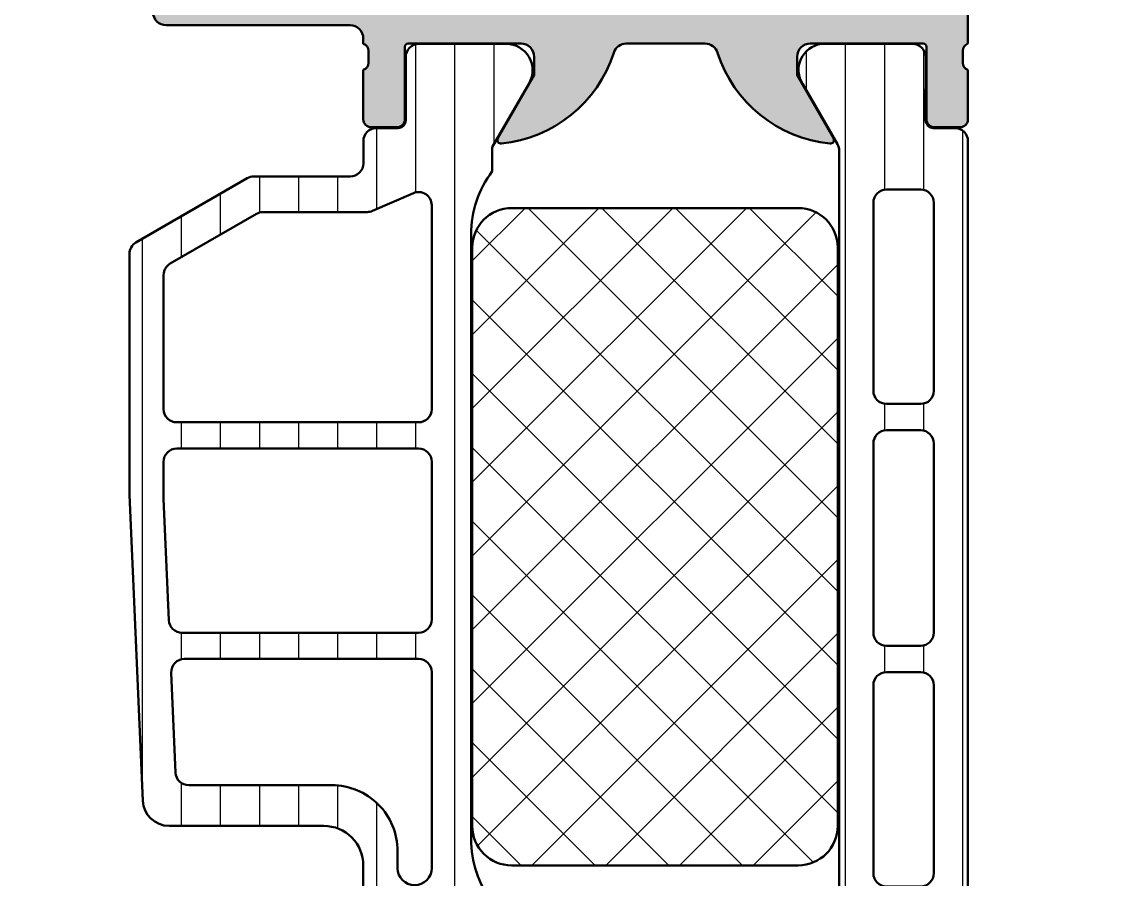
# Model space of a CAD drawing. Extents: x -15 to 48, y 0 to 85.
# Drawn here: x -15 to 26, y 20.72 to 53.34 of the extents above; entities that cross this region are included whole.
import ezdxf

# ---------------------------------------------------------------- set-up
doc = ezdxf.new("R2010")
doc.units = 0
for name, color, linetype, lineweight in [('0S-Alu contour', 7, 'Continuous', 50), ('0S-Alu hatch', 252, 'Continuous', 25), ('0S-Plastic contour', 254, 'Continuous', 50), ('0S-Plastic hatch', 253, 'Continuous', 25), ('0S-PT contour', 91, 'Continuous', 50), ('0S-PT hatch', 103, 'Continuous', 25)]:
    doc.layers.add(name, color=color, linetype=linetype, lineweight=lineweight)
pattern_1 = [(90, (0, 0), (-1.4859, 0), [])]

# ---------------------------------------------------------------- blocks, each defined once
blk = doc.blocks.new('374900__6B249448_A256_4F6C_8E8B_6BD44693D9E1_')
at = {"layer": '0S-PT hatch'}
h = blk.add_hatch(dxfattribs=at)
h.set_pattern_fill('ANSI37', color=256, scale=0.625, angle=90, style=0)
h.set_pattern_definition([(135, (0, 0), (-1.403165018917055, -1.403165018917055), []), (225, (0, 0), (1.403165018917055, -1.403165018917055), [])])
edge = h.paths.add_edge_path()
edge.add_ellipse((14.54427072384692, 44.75000665683121), major_axis=(-1.500004943887955, 0), ratio=1, start_angle=180.0001888423018, end_angle=269.9998111583244, ccw=False)
edge.add_line((16.04427566772673, 44.75001160072741), (16.04427566772673, 22.75001160071103))
edge.add_ellipse((14.54427388723623, 22.75001338120153), major_axis=(-1.500001780491556, 0), ratio=1, start_angle=90.00006800964672, end_angle=179.9999319815088, ccw=False)
edge.add_line((14.54427566772673, 21.25001160071104), (3.644243242799973, 21.25001160071104))
edge.add_ellipse((3.644243760198809, 22.75001211810938), major_axis=(-1.50000051739843, 0), ratio=1, start_angle=-1.976628891497967e-05, end_angle=89.99998023682713, ccw=False)
edge.add_line((2.144243242800468, 22.75001263558979), (2.144243242800463, 44.75001160071103))
edge.add_ellipse((3.644246923387756, 44.75000792012374), major_axis=(-1.500003680591808, 0), ratio=1, start_angle=270.00014058775247, end_angle=359.99985940963523, ccw=False)
edge.add_line((3.644243242799973, 46.25001160071103), (14.54427566772673, 46.25001160071103))
at = {"layer": '0S-PT contour', "color": 7}
for points in [[(3.644243242799973, 46.25001160071103), (14.54427566772673, 46.25001160071103)], [(2.144243242800468, 22.75001263558979), (2.144243242800463, 44.75001160071103)], [(16.04427566772673, 44.75001160072741), (16.04427566772673, 22.75001160071103)], [(14.54427566772673, 21.25001160071104), (3.644243242799973, 21.25001160071104)]]:
    blk.add_lwpolyline(points, dxfattribs=at)
at = {"layer": '0S-PT contour', "color": 7, "extrusion": (0, 0, -1)}
for centre, radius, start, end in [((-3.644246923387756, 44.75000792012374), 1.500003680591808, 0.0001405903647796, 89.99985941224755), ((-14.54427072384692, 44.75000665683121), 1.500004943887955, 90.00018884167561, 179.9998111576982), ((-3.644243760198809, 22.75001211810938), 1.50000051739843, 270.0000197631729, 1.97662889618e-05), ((-14.54427388723623, 22.75001338120153), 1.500001780491556, 180.0000680184912, 269.9999319903533)]:
    blk.add_arc(centre, radius, start, end, dxfattribs=at)
blk = doc.blocks.new('244381__7B6B26BC_BFB9_4F23_840B_4B19E5A4386F___46E7874B_9D1A_4E1A_9B31_DC83ACA8F3F4_')
at = {"layer": '0S-Plastic hatch'}
h = blk.add_hatch(dxfattribs=at)
h.set_pattern_fill('ANSI31', color=256, scale=0.4680000000000001, angle=45, style=0)
h.set_pattern_definition(pattern_1)
edge = h.paths.add_edge_path()
edge.add_line((21, 48.79000300000003), (21, 18.70752870143619))
edge.add_ellipse((20.5000026789092, 18.70752602252699), major_axis=(-0.4999973210979719, 0), ratio=1, start_angle=89.99969301797302, end_angle=180.000306982385, ccw=False)
edge.add_line((20.5, 18.20752870143619), (19.68966866666667, 18.20752870143619))
edge.add_arc((19.68966866666667, 17.90752870143619), 0.3000000000000043, 90, 180)
edge.add_line((19.38966866666666, 17.90752870143619), (19.39000061706369, 15.50753031849988))
edge.add_ellipse((18.89000463962508, 15.50752767887479), major_axis=(-0.4999959774455726, 0), ratio=1, start_angle=89.99969751881372, end_angle=180.0003024817733, ccw=False)
edge.add_line((18.890002, 15.00753170143619), (15.41346050190053, 15.0075317014362))
edge.add_ellipse((15.55577115089187, 15.99734977615904), major_axis=(-0.9999960709244653, 0), ratio=1, start_angle=-32.727016099840114, end_angle=81.8183919481009, ccw=False)
edge.add_line((14.71451850190053, 16.53798470143618), (16.03298821638713, 18.82164154818644))
edge.add_arc((15.59997549965673, 19.07164152248601), 0.5000000000000319, 330.0000034006555, 360.0000599103377)
edge.add_line((16.09997549965649, 19.07164204530234), (16.09997549965649, 48.42589070171888))
edge.add_arc((15.59997549965675, 48.4258901789502), 0.5000000000000085, 5.98981694121e-05, 29.99999659934507)
edge.add_line((16.03298821638713, 48.67589015324977), (14.71451850190053, 50.95954700000003))
edge.add_ellipse((15.55577115089186, 51.50018192527718), major_axis=(-0.9999960709244679, 0), ratio=1, start_angle=-81.81839194810078, end_angle=32.72701609984108, ccw=False)
edge.add_line((15.41346050190052, 52.49000000000002), (18.890002, 52.49000000000003))
edge.add_ellipse((18.89000463962507, 51.99000402256142), major_axis=(-0.4999959774455833, 0), ratio=1, start_angle=179.9996975182268, end_angle=270.0003024811858, ccw=False)
edge.add_line((19.39000061706369, 51.99000138293122), (19.38966866666666, 49.59000300000003))
edge.add_arc((19.68966866666666, 49.59000300000003), 0.3000000000000014, 180, 270)
edge.add_line((19.68966866666666, 49.29000300000002), (20.5, 49.29000300000002))
edge.add_ellipse((20.5000026789092, 48.79000567890923), major_axis=(-0.499997321097979, 0), ratio=1, start_angle=179.9996930176151, end_angle=270.0003069820262, ccw=False)
edge = h.paths.add_edge_path()
edge.add_arc((17.90002982652115, 46.44912893736438), 0.5000435613285616, 90.00499110831119, 179.9950088916195)
edge.add_line((17.39998626708985, 46.44917249679628), (17.39998626708984, 39.29914665222171))
edge.add_arc((17.90002982652115, 39.29919021165301), 0.5000435613285635, 180.0049911083805, 269.9950088916888)
edge.add_line((17.89998626708984, 38.79914665222171), (19.19999504089355, 38.79914665222171))
edge.add_arc((19.19995148146225, 39.29919021165301), 0.5000435613285635, 270.0049911083112, 359.9950088916195)
edge.add_line((19.69999504089355, 39.2991466522211), (19.69999504089355, 46.44917249679568))
edge.add_arc((19.19995148146225, 46.44912893736438), 0.5000435613285628, 0.0049911083804904, 89.99500889168881)
edge.add_line((19.19999504089355, 46.94917249679568), (17.89998626708984, 46.94917249679568))
edge = h.paths.add_edge_path()
edge.add_line((17.39998626708984, 37.29914665222171), (17.39998626708984, 30.09917297363284))
edge.add_arc((17.89993549315565, 30.09912219969865), 0.4999492286440643, 179.9941811448113, 270.0058188551492)
edge.add_line((17.89998626708984, 29.59917297363284), (19.19999504089355, 29.59917297363284))
edge.add_arc((19.20004581482774, 30.09912219969866), 0.4999492286440736, 269.9941811448516, 360.0058188552513)
edge.add_line((19.69999504089356, 30.09917297363319), (19.69999504089355, 37.29914665222171))
edge.add_arc((19.20004581482774, 37.2991974261559), 0.4999492286440654, 359.9941811448113, 450.0058188551488)
edge.add_line((19.19999504089355, 37.79914665222171), (17.89998626708984, 37.79914665222171))
edge.add_arc((17.89993549315565, 37.2991974261559), 0.4999492286440648, 89.99418114485078, 180.0058188551886)
edge = h.paths.add_edge_path()
edge.add_line((17.39998626708984, 28.09917297363284), (17.4000015258789, 20.94914855957034))
edge.add_arc((17.90004508531021, 20.94919211900164), 0.5000435613285635, 180.0049911083805, 269.9950088916888)
edge.add_line((17.9000015258789, 20.44914855957033), (19.20001029968261, 20.44914855957033))
edge.add_arc((19.19998271614516, 20.94916088370977), 0.5000123249002697, 270.0031607626499, 359.9985877925767)
edge.add_line((19.69999504089355, 20.94914855957136), (19.69999504089355, 28.09917297363284))
edge.add_arc((19.19995148146225, 28.09912941420153), 0.5000435613285641, 0.0049911083804904, 89.99500889168881)
edge.add_line((19.19999504089355, 28.59917297363283), (17.89998626708984, 28.59917297363283))
edge.add_arc((17.90002982652114, 28.09912941420154), 0.5000435613285599, 90.00499110831078, 179.9950088916195)
at = {"layer": '0S-Alu contour', "color": 7}
for points in [[(19.19999504089355, 46.94917249679568), (17.89998626708984, 46.94917249679568)], [(17.39998626708985, 46.44917249679628), (17.39998626708984, 39.29914665222171)], [(19.69999504089355, 39.2991466522211), (19.69999504089355, 46.44917249679568)], [(17.89998626708984, 38.79914665222171), (19.19999504089355, 38.79914665222171)], [(19.19999504089355, 37.79914665222171), (17.89998626708984, 37.79914665222171)], [(17.39998626708984, 37.29914665222171), (17.39998626708984, 30.09917297363284)], [(19.69999504089356, 30.09917297363319), (19.69999504089355, 37.29914665222171)], [(17.89998626708984, 29.59917297363284), (19.19999504089355, 29.59917297363284)], [(19.19999504089355, 28.59917297363283), (17.89998626708984, 28.59917297363283)], [(17.39998626708984, 28.09917297363284), (17.4000015258789, 20.94914855957034)], [(19.69999504089355, 20.94914855957136), (19.69999504089355, 28.09917297363284)], [(17.9000015258789, 20.44914855957033), (19.20001029968261, 20.44914855957033)]]:
    blk.add_lwpolyline(points, dxfattribs=at)
for centre, radius, start, end in [((17.90002982652115, 46.44912893736438), 0.5000435613285616, 90.00499110831119, 179.9950088916195), ((19.19995148146225, 46.44912893736438), 0.5000435613285628, 0.0049911083804904, 89.99500889168881), ((17.90002982652115, 39.29919021165301), 0.5000435613285635, 180.0049911083805, 269.9950088916888), ((19.19995148146225, 39.29919021165301), 0.5000435613285635, 270.0049911083112, 359.9950088916195), ((17.89993549315565, 37.2991974261559), 0.4999492286440648, 89.99418114485078, 180.0058188551886), ((19.20004581482774, 37.2991974261559), 0.4999492286440654, 359.9941811448113, 90.0058188551488), ((17.89993549315565, 30.09912219969865), 0.4999492286440643, 179.9941811448113, 270.0058188551492), ((19.20004581482774, 30.09912219969866), 0.4999492286440736, 269.9941811448516, 0.0058188552513184), ((17.90002982652114, 28.09912941420154), 0.5000435613285599, 90.00499110831078, 179.9950088916195), ((19.19995148146225, 28.09912941420153), 0.5000435613285641, 0.0049911083804904, 89.99500889168881), ((17.90004508531021, 20.94919211900164), 0.5000435613285635, 180.0049911083805, 269.9950088916888), ((19.19998271614516, 20.94916088370977), 0.5000123249002697, 270.0031607626499, 359.9985877925767)]:
    blk.add_arc(centre, radius, start, end, dxfattribs=at)
at = {"layer": '0S-Plastic contour', "color": 7}
for points in [[(15.41346050190052, 52.49000000000002), (18.890002, 52.49000000000003)], [(19.39000061706369, 51.99000138293122), (19.38966866666666, 49.59000300000003)], [(16.03298821638713, 48.67589015324977), (14.71451850190053, 50.95954700000003)], [(19.68966866666666, 49.29000300000002), (20.5, 49.29000300000002)], [(16.09997549965649, 19.07164204530234), (16.09997549965649, 48.42589070171888)], [(21, 48.79000300000003), (21, 18.70752870143619)], [(14.71451850190053, 16.53798470143618), (16.03298821638713, 18.82164154818644)], [(20.5, 18.20752870143619), (19.68966866666667, 18.20752870143619)], [(19.38966866666666, 17.90752870143619), (19.39000061706369, 15.50753031849988)], [(18.890002, 15.00753170143619), (15.41346050190053, 15.0075317014362)]]:
    blk.add_lwpolyline(points, dxfattribs=at)
at = {"layer": '0S-Plastic contour', "color": 7, "extrusion": (0, 0, -1)}
for centre, radius, start, end in [((-15.55577115089186, 51.50018192527718), 0.9999960709244679, 327.272983900159, 81.81839194810085), ((-18.89000463962507, 51.99000402256142), 0.4999959774455833, 89.99969751881414, 180.0003024817733), ((-20.5000026789092, 48.79000567890923), 0.499997321097979, 89.99969301797381, 180.0003069823849), ((-20.5000026789092, 18.70752602252699), 0.4999973210979719, 179.999693017615, 270.000306982027), ((-15.55577115089187, 15.99734977615904), 0.9999960709244653, 278.1816080518991, 32.72701609984011), ((-18.89000463962508, 15.50752767887479), 0.4999959774455726, 179.9996975182267, 270.0003024811863)]:
    blk.add_arc(centre, radius, start, end, dxfattribs=at)
at = {"layer": '0S-Plastic contour', "color": 7}
for centre, radius, start, end in [((19.68966866666666, 49.59000300000003), 0.3000000000000014, 180, 270), ((15.59997549965675, 48.4258901789502), 0.5000000000000085, 5.98981694121e-05, 29.99999659934507), ((15.59997549965673, 19.07164152248601), 0.5000000000000319, 330.0000034006555, 5.99103376539e-05), ((19.68966866666667, 17.90752870143619), 0.3000000000000043, 90, 180)]:
    blk.add_arc(centre, radius, start, end, dxfattribs=at)
blk = doc.blocks.new('244381__ED2F94D1_39F5_4B92_9C8B_B03B4E3F4831___7D7D68F4_5878_469E_8B40_FDEA2C08D564_')
at = {"layer": '0S-Plastic hatch'}
h = blk.add_hatch(dxfattribs=at)
h.set_pattern_fill('ANSI31', color=256, scale=0.4680000000000001, angle=45, style=0)
h.set_pattern_definition(pattern_1)
edge = h.paths.add_edge_path()
edge.add_line((-10.89758200035435, 44.50316090240487), (-10.89758200035435, 35.3627818574877))
edge.add_arc((-10.3975820003602, 35.3627818574877), 0.4999999999941452, 180, 182.4989441425423)
edge.add_line((-10.89710651297362, 35.34098136913375), (-10.38942638191638, 23.70827544473198))
edge.add_arc((-9.390377356677888, 23.75187642144039), 0.9999999999999598, 182.4989441425417, 269.9999982466169)
edge.add_line((-9.390377387280196, 22.75187642144043), (-3.499840546476605, 22.75187624117596))
edge.add_ellipse((-3.49984059238018, 21.25187624117596), major_axis=(-1.500000000000003, 0), ratio=1, start_angle=179.9951434523418, end_angle=269.99999824661256, ccw=False)
edge.add_line((-1.999840597768722, 21.25174909705574), (-2.000056037515534, 18.71006949459774))
edge.add_arc((-1.500056039311715, 18.71002711322405), 0.4999999999999992, 179.9951434523416, 269.9999999999984)
edge.add_line((-1.500056039311729, 18.21002711322405), (-0.6871870310542079, 18.21002711322404))
edge.add_ellipse((-0.6871870310542298, 17.91002711322407), major_axis=(-0.2999999999999652, 0), ratio=1, start_angle=179.9920752627074, end_angle=269.9999999999958, ccw=False)
edge.add_line((-0.3871870339238282, 17.90998561939677), (-0.3875189688251908, 15.51009926960267))
edge.add_arc((0.11248102639221, 15.51003011322402), 0.500000000000007, 179.9920752627072, 269.9999999999992)
edge.add_line((0.1124810263922028, 15.01003011322401), (3.439519778134666, 15.01003011322404))
edge.add_arc((3.439519778134652, 16.01003011322405), 1.000000000000011, 270.0000000000008, 389.9999965993452)
edge.add_line((4.305545211595411, 16.51003006182318), (2.902417999645649, 18.94031801551978))
edge.add_line((2.902417999645649, 18.94031801551978), (2.902417999645649, 19.85187924730819))
edge.add_ellipse((6.102438637220951, 22.2518517302947), major_axis=(-4.000000000000031, 0), ratio=1, start_angle=0, end_angle=36.86940495720182, ccw=False)
edge.add_line((2.102438637220919, 22.25185173029469), (2.10243863722092, 45.24817147112737))
edge.add_ellipse((6.102438637220923, 45.24817147112736), major_axis=(-4.000000000000002, 0), ratio=1, start_angle=323.13059504279795, end_angle=360, ccw=False)
edge.add_line((2.902417999645657, 47.64814395411386), (2.902417999645649, 48.55974221092827))
edge.add_line((2.902417999645649, 48.55974221092827), (4.305545211595429, 50.99003016462487))
edge.add_arc((3.43951977813468, 51.49003011322401), 1.00000000000001, 330.0000034006542, 449.9999999999996)
edge.add_line((3.439519778134688, 52.49003011322402), (0.1124810263921461, 52.49003011322403))
edge.add_arc((0.1124810263921674, 51.99003011322403), 0.5, 90.00000000000244, 180.0079247372927)
edge.add_line((-0.3875189688252278, 51.9899609568452), (-0.3871870339238654, 49.59007460705116))
edge.add_ellipse((-0.687187031054255, 49.59003311322398), major_axis=(-0.2999999999999523, 0), ratio=1, start_angle=89.9999999999967, end_angle=180.0079247372928, ccw=False)
edge.add_line((-0.6871870310542719, 49.29003311322403), (-1.497749199025413, 49.29003311322403))
edge.add_arc((-1.497749199025413, 48.79003311322403), 0.5, 90, 180.0085823333159)
edge.add_line((-1.997749193416154, 48.78995821823737), (-1.997623108839896, 47.94821579699346))
edge.add_ellipse((-2.497623103230629, 47.94814090200678), major_axis=(-0.4999999999999928, 0), ratio=1, start_angle=89.9999999999983, end_angle=180.0085823333159, ccw=False)
edge.add_line((-2.497623103230644, 47.44814090200679), (-6.16310321290755, 47.44814090200685))
edge.add_arc((-6.163103212907564, 46.94814090200686), 0.4999999999999965, 89.99999999999837, 119.9999999999996)
edge.add_line((-6.413103212907559, 47.38115360389907), (-10.64761677427756, 44.93615352570119))
edge.add_arc((-10.39758200035445, 44.50316090240477), 0.4999999999999007, 120.0046013551548, 180)
edge = h.paths.add_edge_path()
edge.add_line((-9.597748248351209, 38.60002400900993), (-9.597748248351259, 43.70147544256865))
edge.add_ellipse((-9.097748248351152, 43.70147544256858), major_axis=(-0.5000000000001062, 0), ratio=1, start_angle=300.00182506558605, end_angle=360, ccw=False)
edge.add_line((-9.347762041152704, 44.13448018089034), (-6.065221167175224, 46.02979545413712))
edge.add_ellipse((-5.815207374373528, 45.59679071581559), major_axis=(-0.4999999999999858, 0), ratio=1, start_angle=270.00000000001955, end_angle=300.001825065613, ccw=False)
edge.add_line((-5.815207374373699, 46.09679071581558), (-1.856030704359511, 46.09679071581553))
edge.add_arc((-1.856030704359532, 46.59679071581574), 0.5000000000001991, 270.0000000000025, 293.5000141198519)
edge.add_line((-1.656656056897653, 46.13826072775644), (-0.0974197318214456, 46.81623643429098))
edge.add_ellipse((0.1019549156402917, 46.3577064462319), major_axis=(-0.4999999999999539, 0), ratio=1, start_angle=180, end_angle=293.5000141198464, ccw=False)
edge.add_line((0.6019549156402455, 46.3577064462319), (0.601954915640242, 38.60002400900988))
edge.add_ellipse((0.1019549156402419, 38.60002400900988), major_axis=(-0.5, 0), ratio=1, start_angle=89.9999999999992, end_angle=180, ccw=False)
edge.add_line((0.1019549156402349, 38.10002400900989), (-9.097748248351264, 38.1000240090099))
edge.add_ellipse((-9.097748248351223, 38.60002400900988), major_axis=(-0.4999999999999867, 0), ratio=1, start_angle=0, end_angle=89.99999999999511, ccw=False)
edge = h.paths.add_edge_path()
edge.add_line((-9.396195768075742, 30.57821432598436), (-9.597748248351209, 35.19452733994216))
edge.add_line((-9.597748248351209, 35.19452733994216), (-9.5977482483512, 36.6001576448283))
edge.add_ellipse((-9.097748248351174, 36.6001576448283), major_axis=(-0.5000000000000285, 0), ratio=1, start_angle=270.0000000000041, end_angle=360, ccw=False)
edge.add_line((-9.097748248351209, 37.10015764482833), (0.1019606981155761, 37.10015764482829))
edge.add_ellipse((0.1019606981155832, 36.60015764482822), major_axis=(-0.5000000000000645, 0), ratio=1, start_angle=180.0006626262622, end_angle=270.0000000000008, ccw=False)
edge.add_line((0.6019606980822103, 36.60016342733321), (0.6020376394459248, 30.60002983778345))
edge.add_ellipse((0.1020376394798887, 30.60002400900991), major_axis=(-0.5000000000000107, 0), ratio=1, start_angle=90.0000000000008, end_angle=180.0006679282465, ccw=False)
edge.add_line((0.1020376394798959, 30.1000240090099), (-8.896671656819514, 30.1000240090099))
edge.add_ellipse((-8.89667165681952, 30.6000240090099), major_axis=(-0.4999999999999984, 0), ratio=1, start_angle=2.4999987776196804, end_angle=90.0000000000008, ccw=False)
edge = h.paths.add_edge_path()
edge.add_ellipse((-8.809349813752938, 28.60002400900994), major_axis=(-0.5000000000000013, 0), ratio=1, start_angle=-90, end_angle=2.4999987776200783, ccw=False)
edge.add_line((-8.809349813752938, 29.10002400900994), (0.1020417859319593, 29.1000240090099))
edge.add_ellipse((0.1020417859319593, 28.6000240090099), major_axis=(-0.4999999999999983, 0), ratio=1, start_angle=179.9988937056871, end_angle=270, ccw=False)
edge.add_line((0.6020417858387532, 28.60001435477077), (0.6018979378449953, 21.15002400900988))
edge.add_ellipse((-0.0481020622761719, 21.15002400900988), major_axis=(-0.6500000001211673, 0), ratio=1, start_angle=0, end_angle=180, ccw=False)
edge.add_line((-0.6981020623973392, 21.15002400900988), (-0.6976060843598, 21.799704009125))
edge.add_arc((-3.197606084359804, 21.799704009125), 2.500000000000004, 0, 90.000536575947)
edge.add_line((-3.197629496902209, 24.29970400901537), (-8.643417431219888, 24.29965300911898))
edge.add_ellipse((-8.64342211372832, 24.79965300909711), major_axis=(-0.500000000000059, 0), ratio=1, start_angle=2.4999987776167245, end_angle=90.0005365759414, ccw=False)
edge.add_line((-9.142946224984607, 24.7778433260716), (-9.308873925009168, 28.57821432598439))
at = {"layer": '0S-Alu contour', "color": 7}
for points in [[(-1.656656056897653, 46.13826072775644), (-0.0974197318214456, 46.81623643429098)], [(0.6019549156402455, 46.3577064462319), (0.601954915640242, 38.60002400900988)], [(-9.347762041152704, 44.13448018089034), (-6.065221167175224, 46.02979545413712)], [(-5.815207374373699, 46.09679071581558), (-1.856030704359511, 46.09679071581553)], [(-9.597748248351209, 38.60002400900993), (-9.597748248351259, 43.70147544256865)], [(0.1019549156402349, 38.10002400900989), (-9.097748248351264, 38.1000240090099)], [(-9.097748248351209, 37.10015764482833), (0.1019606981155761, 37.10015764482829)], [(-9.396195768075742, 30.57821432598436), (-9.597748248351209, 35.19452733994216), (-9.5977482483512, 36.6001576448283)], [(0.6019606980822103, 36.60016342733321), (0.6020376394459248, 30.60002983778345)], [(0.1020376394798959, 30.1000240090099), (-8.896671656819514, 30.1000240090099)], [(-8.809349813752938, 29.10002400900994), (0.1020417859319593, 29.1000240090099)], [(-9.142946224984607, 24.7778433260716), (-9.308873925009168, 28.57821432598439)], [(0.6020417858387532, 28.60001435477077), (0.6018979378449953, 21.15002400900988)], [(-3.197629496902209, 24.29970400901537), (-8.643417431219888, 24.29965300911898)], [(-0.6981020623973392, 21.15002400900988), (-0.6976060843598, 21.799704009125)]]:
    blk.add_lwpolyline(points, dxfattribs=at)
at = {"layer": '0S-Alu contour', "color": 7, "extrusion": (0, 0, -1)}
for centre, radius, start, end in [((-0.1019549156402917, 46.3577064462319), 0.4999999999999539, 66.4999858801536, 180), ((5.815207374373528, 45.59679071581559), 0.4999999999999858, 59.99817493438703, 89.99999999998046), ((9.097748248351152, 43.70147544256858), 0.5000000000001062, 0, 59.99817493441394), ((9.097748248351223, 38.60002400900988), 0.4999999999999867, 270.0000000000049, 0), ((-0.1019549156402419, 38.60002400900988), 0.5, 180, 270.0000000000008), ((9.097748248351174, 36.6001576448283), 0.5000000000000285, 0, 89.99999999999594), ((-0.1019606981155832, 36.60015764482822), 0.5000000000000645, 89.9999999999992, 179.9993373737378), ((8.89667165681952, 30.6000240090099), 0.4999999999999984, 269.9999999999992, 357.5000012223803), ((-0.1020376394798887, 30.60002400900991), 0.5000000000000107, 179.9993320717535, 269.9999999999992), ((8.809349813752938, 28.60002400900994), 0.5000000000000013, 357.5000012223799, 90), ((-0.1020417859319593, 28.6000240090099), 0.4999999999999983, 90, 180.0011062943129), ((8.64342211372832, 24.79965300909711), 0.500000000000059, 269.9994634240586, 357.5000012223833), ((0.0481020622761719, 21.15002400900988), 0.6500000001211673, 180, 0)]:
    blk.add_arc(centre, radius, start, end, dxfattribs=at)
at = {"layer": '0S-Alu contour', "color": 7}
for centre, radius, start, end in [((-1.856030704359532, 46.59679071581574), 0.5000000000001991, 270.0000000000025, 293.5000141198519), ((-3.197606084359804, 21.799704009125), 2.500000000000004, 0, 90.000536575947)]:
    blk.add_arc(centre, radius, start, end, dxfattribs=at)
at = {"layer": '0S-Plastic contour', "color": 7}
for points in [[(3.439519778134688, 52.49003011322402), (0.1124810263921461, 52.49003011322403)], [(-0.3875189688252278, 51.9899609568452), (-0.3871870339238654, 49.59007460705116)], [(2.902417999645657, 47.64814395411386), (2.902417999645649, 48.55974221092827), (4.305545211595429, 50.99003016462487)], [(-0.6871870310542719, 49.29003311322403), (-1.497749199025413, 49.29003311322403)], [(-1.997749193416154, 48.78995821823737), (-1.997623108839896, 47.94821579699346)], [(-6.413103212907559, 47.38115360389907), (-10.64761677427756, 44.93615352570119)], [(-2.497623103230644, 47.44814090200679), (-6.16310321290755, 47.44814090200685)], [(2.102438637220919, 22.25185173029469), (2.10243863722092, 45.24817147112737)], [(-10.89758200035435, 44.50316090240487), (-10.89758200035435, 35.3627818574877)], [(-10.89710651297362, 35.34098136913375), (-10.38942638191638, 23.70827544473198)], [(-9.390377387280196, 22.75187642144043), (-3.499840546476605, 22.75187624117596)], [(-1.999840597768722, 21.25174909705574), (-2.000056037515534, 18.71006949459774)], [(4.305545211595411, 16.51003006182318), (2.902417999645649, 18.94031801551978), (2.902417999645649, 19.85187924730819)], [(-1.500056039311729, 18.21002711322405), (-0.6871870310542079, 18.21002711322404)], [(-0.3871870339238282, 17.90998561939677), (-0.3875189688251908, 15.51009926960267)], [(0.1124810263922028, 15.01003011322401), (3.439519778134666, 15.01003011322404)]]:
    blk.add_lwpolyline(points, dxfattribs=at)
for centre, radius, start, end in [((0.1124810263921674, 51.99003011322403), 0.5, 90.00000000000244, 180.0079247372927), ((3.43951977813468, 51.49003011322401), 1.00000000000001, 330.0000034006542, 89.99999999999959), ((-1.497749199025413, 48.79003311322403), 0.5, 90, 180.0085823333159), ((-6.163103212907564, 46.94814090200686), 0.4999999999999965, 89.99999999999837, 119.9999999999996), ((-10.39758200035445, 44.50316090240477), 0.4999999999999007, 120.0046013551548, 180), ((-10.3975820003602, 35.3627818574877), 0.4999999999941452, 180, 182.4989441425423), ((-9.390377356677888, 23.75187642144039), 0.9999999999999598, 182.4989441425417, 269.9999982466169), ((-1.500056039311715, 18.71002711322405), 0.4999999999999992, 179.9951434523416, 269.9999999999984), ((3.439519778134652, 16.01003011322405), 1.000000000000011, 270.0000000000008, 29.99999659934517), ((0.11248102639221, 15.51003011322402), 0.500000000000007, 179.9920752627072, 269.9999999999992)]:
    blk.add_arc(centre, radius, start, end, dxfattribs=at)
at = {"layer": '0S-Plastic contour', "color": 7, "extrusion": (0, 0, -1)}
for centre, radius, start, end in [((0.687187031054255, 49.59003311322398), 0.2999999999999523, 179.9920752627072, 270.0000000000033), ((2.497623103230629, 47.94814090200678), 0.4999999999999928, 179.9914176666841, 270.0000000000017), ((-6.102438637220923, 45.24817147112736), 4.000000000000002, 0, 36.86940495720206), ((3.49984059238018, 21.25187624117596), 1.500000000000004, 90.00000175338742, 180.0048565476583), ((-6.102438637220951, 22.2518517302947), 4.000000000000031, 323.1305950427982, 0), ((0.6871870310542298, 17.91002711322407), 0.2999999999999652, 90.00000000000419, 180.0079247372927)]:
    blk.add_arc(centre, radius, start, end, dxfattribs=at)
blk = doc.blocks.new('357100__90A78F43_B947_4B0A_9576_E5086F5891FD_')
at = {"layer": '0S-Alu hatch'}
h = blk.add_hatch(color=256, dxfattribs=at)
edge = h.paths.add_edge_path()
edge.add_line((-15.00000000000001, 84.49999999999997), (-15.00000000000001, 83.50000000000001))
edge.add_arc((-14.50000000000001, 83.50000000000001), 0.5, 180, 270)
edge.add_line((-14.50000000000001, 83.00000000000001), (-9.200000000000008, 83.00000000000001))
edge.add_ellipse((-9.200000000000005, 82.50000000000001), major_axis=(-0.5, 0), ratio=1, start_angle=180, end_angle=270.0000000000006, ccw=False)
edge.add_line((-8.700000000000012, 82.50000000000001), (-8.700000000000008, 82))
edge.add_ellipse((-9.200000000000003, 82), major_axis=(-0.4999999999999929, 0), ratio=1, start_angle=89.9999999999992, end_angle=180, ccw=False)
edge.add_line((-9.200000000000008, 81.5), (-9.499999999999986, 81.5))
edge.add_arc((-9.499999999999986, 81), 0.5000000000000054, 90, 180)
edge.add_line((-9.999999999999991, 81), (-10, 76.50000000000001))
edge.add_arc((-9.5, 76.50000000000001), 0.5, 180, 270)
edge.add_line((-9.5, 76.00000000000001), (-8.700000000000008, 76.00000000000001))
edge.add_arc((-8.700000000000003, 76.50000000000001), 0.5000000000000054, 269.9999999999992, 360)
edge.add_line((-8.199999999999998, 76.50000000000001), (-8.200000000000003, 78.5))
edge.add_ellipse((-7.699999999999972, 78.5), major_axis=(-0.5000000000000302, 0), ratio=1, start_angle=270.0000000000043, end_angle=360, ccw=False)
edge.add_line((-7.700000000000009, 79.00000000000003), (-7.200000000000009, 79.00000000000001))
edge.add_arc((-7.199999999999995, 79.50000000000001), 0.4999999999999965, 269.9999999999984, 360)
edge.add_line((-6.699999999999999, 79.50000000000001), (-6.699999999999988, 82.5))
edge.add_ellipse((-6.199999999999993, 82.5), major_axis=(-0.4999999999999947, 0), ratio=1, start_angle=269.9999999999994, end_angle=360, ccw=False)
edge.add_line((-6.199999999999988, 83), (-4.500000000000007, 83.00000000000001))
edge.add_ellipse((-4.500000000000015, 81.5), major_axis=(-1.500000000000013, 0), ratio=1, start_angle=180, end_angle=269.9999999999997, ccw=False)
edge.add_line((-3.000000000000006, 81.5), (-2.999999999999992, 55.5))
edge.add_ellipse((-3.499999999999995, 55.5), major_axis=(-0.5000000000000027, 0), ratio=1, start_angle=89.99999999999949, end_angle=180, ccw=False)
edge.add_line((-3.5, 55), (-7.700000000000002, 55))
edge.add_ellipse((-7.700000000000006, 55.49999999999999), major_axis=(-0.4999999999999929, 0), ratio=1, start_angle=0, end_angle=90.0000000000004, ccw=False)
edge.add_line((-8.200000000000003, 55.5), (-8.200000000000003, 57.5))
edge.add_arc((-8.700000000000017, 57.5), 0.5000000000000142, 0, 90)
edge.add_line((-8.700000000000017, 58.00000000000001), (-9.500000000000021, 58.00000000000001))
edge.add_arc((-9.500000000000021, 57.5), 0.5000000000000142, 90, 180)
edge.add_line((-10.00000000000003, 57.5), (-10, 53.69999999999999))
edge.add_arc((-9.500000000000007, 53.7), 0.5, 180, 270.0000000000008)
edge.add_line((-9.5, 53.2), (-2.500000000000007, 53.2))
edge.add_ellipse((-2.500000000000002, 52.70000000000001), major_axis=(-0.4999999999999929, 0), ratio=1, start_angle=180, end_angle=270.0000000000005, ccw=False)
edge.add_line((-2.000000000000007, 52.70000000000001), (-2.000000000000014, 52.4997041128838))
edge.add_ellipse((-2.078764269981437, 52.23242844208307), major_axis=(-0.2786397215539915, 0), ratio=1, start_angle=178.8354106259041, end_angle=253.58012358050888, ccw=False)
edge.add_line((-1.800182105468767, 52.22676522364128), (-1.80018210546877, 51.77317122364127))
edge.add_ellipse((-2.07905020111193, 51.76751056416417), major_axis=(-0.2789255417371419, 0), ratio=1, start_angle=106.4245945553564, end_angle=181.1628700728938, ccw=False)
edge.add_line((-2.000183105468757, 51.49996722364125), (-2.000183105468757, 49.61995622363275))
edge.add_arc((-1.700183105468745, 49.61995622363275), 0.3000000000000114, 180, 270)
edge.add_line((-1.700183105468745, 49.31995622363274), (-0.7202087864259284, 49.31995622363274))
edge.add_arc((-0.7202087864259568, 49.61995622363272), 0.2999999999999829, 270.0000000000054, 360)
edge.add_line((-0.4202087864259739, 49.61995622363272), (-0.4202087864259739, 52.37995422363275))
edge.add_ellipse((-0.3002087864259616, 52.37995422363274), major_axis=(-0.1200000000000122, 0), ratio=1, start_angle=270.00000000000364, end_angle=360, ccw=False)
edge.add_line((-0.3002087864259693, 52.49995422363276), (3.99981689453125, 52.49995422363276))
edge.add_ellipse((3.999816894531255, 51.99995422363276), major_axis=(-0.4999999999999929, 0), ratio=1, start_angle=180, end_angle=270.0000000000006, ccw=False)
edge.add_line((4.49981689453125, 51.99995422363276), (4.49981689453125, 51.29995422363271))
edge.add_line((4.49981689453125, 51.29995422363271), (3.1183214369089, 48.90713390060517))
edge.add_arc((3.237936679179568, 48.83807400828104), 0.1381197846482969, 150.0000000000043, 275.6225775507954)
edge.add_arc((2.761593653357465, 53.67656308548024), 4.999999999999703, 275.6225775507939, 342.2520008957134)
edge.add_ellipse((7.999829104157951, 51.99999237060513), major_axis=(-0.500000000000282, 0), ratio=1, start_angle=270.00000000000307, end_angle=342.25200089571155, ccw=False)
edge.add_line((7.999829104157925, 52.49999237060541), (10.99993896484375, 52.49999237060541))
edge.add_ellipse((10.99993896484375, 51.99999237060543), major_axis=(-0.4999999999999787, 0), ratio=1, start_angle=197.748416356072, end_angle=269.99999999999983, ccw=False)
edge.add_arc((16.23816220601757, 53.67660123245323), 5.00000000000003, 197.7484163560697, 264.377422449206)
edge.add_arc((15.76181918019546, 48.83811215525371), 0.1381197846483191, 264.3774224491937, 389.999999999981)
edge.add_line((15.88143442246616, 48.90717204757783), (14.49993896484375, 51.29999237060542))
edge.add_line((14.49993896484375, 51.29999237060542), (14.49993896484375, 51.99999237060541))
edge.add_ellipse((14.99993896484374, 51.99999237060541), major_axis=(-0.4999999999999912, 0), ratio=1, start_angle=269.999999999999, end_angle=360, ccw=False)
edge.add_line((14.99993896484375, 52.49999237060541), (19.29996464580097, 52.49999237060541))
edge.add_ellipse((19.29996464580097, 52.37999237060541), major_axis=(-0.1200000000000045, 0), ratio=1, start_angle=180, end_angle=270, ccw=False)
edge.add_line((19.41996464580097, 52.37999237060541), (19.41996464580097, 49.61999437060541))
edge.add_arc((19.71996464580098, 49.61999437060541), 0.3000000000000114, 180, 270)
edge.add_line((19.71996464580098, 49.3199943706054), (20.69993896484374, 49.3199943706054))
edge.add_arc((20.69993896484374, 49.61999437060541), 0.3000000000000114, 270.0000000000007, 360)
edge.add_line((20.99993896484375, 49.61999437060541), (20.99993896484375, 51.50000537061391))
edge.add_ellipse((21.07880606048693, 51.76754871113684), major_axis=(-0.2789255417371483, 0), ratio=1, start_angle=-1.1628700728924741, end_angle=73.575405444642, ccw=False)
edge.add_line((20.79993796484377, 51.77320937061392), (20.79993796484377, 52.22680337061394))
edge.add_ellipse((21.07881092337402, 52.23243563803698), major_axis=(-0.2789298288741123, 0), ratio=1, start_angle=-73.58769404635859, end_angle=1.157018908250791, ccw=False)
edge.add_line((20.99999999999999, 52.5), (21, 64.99999999999999))
edge.add_ellipse((21.5, 64.99999999999999), major_axis=(-0.4999999999999965, 0), ratio=1, start_angle=269.9999999999996, end_angle=360, ccw=False)
edge.add_line((21.5, 65.49999999999999), (23.8, 65.49999999999999))
edge.add_ellipse((23.8, 64.99999999999999), major_axis=(-0.5, 0), ratio=1, start_angle=180, end_angle=270.0000000000004, ccw=False)
edge.add_line((24.3, 64.99999999999999), (24.3, 63.99999999999998))
edge.add_arc((24.8, 64), 0.4999999999999952, 180, 270.0000000000008)
edge.add_line((24.8, 63.50000000000001), (25.29999999999999, 63.5))
edge.add_arc((25.3, 64), 0.5000000000000036, 269.9999999999996, 360)
edge.add_line((25.8, 64), (25.8, 69.5))
edge.add_arc((24.8, 69.5), 1, 0, 90)
edge.add_line((24.8, 70.5), (24.3, 70.49999999999999))
edge.add_line((24.3, 70.49999999999999), (24.3, 68))
edge.add_ellipse((23.30000000000001, 67.99999999999999), major_axis=(-0.9999999999999928, 0), ratio=1, start_angle=89.9999999999996, end_angle=180, ccw=False)
edge.add_line((23.3, 67), (22, 67))
edge.add_ellipse((21.99999999999999, 67.99999999999999), major_axis=(-0.9999999999999857, 0), ratio=1, start_angle=0, end_angle=90.00000000000063, ccw=False)
edge.add_line((21, 68), (21, 75))
edge.add_ellipse((21.525, 75.5), major_axis=(-0.7250000000000014, 0), ratio=1, start_angle=-43.6028189727034, end_angle=43.60281897270352, ccw=False)
edge.add_line((21, 76), (21, 82))
edge.add_ellipse((21.99999999999999, 82.00000000000001), major_axis=(-0.9999999999999928, 0), ratio=1, start_angle=269.9999999999996, end_angle=360, ccw=False)
edge.add_line((22, 83), (23.3, 83))
edge.add_ellipse((23.30000000000001, 82.00000000000001), major_axis=(-0.9999999999999857, 0), ratio=1, start_angle=180, end_angle=270.0000000000004, ccw=False)
edge.add_line((24.3, 82), (24.3, 80.5))
edge.add_line((24.3, 80.5), (24.9, 80.5))
edge.add_line((24.9, 80.5), (26, 81.60000000000001))
edge.add_line((26, 81.60000000000001), (26, 85))
edge.add_line((26, 85), (-14.50000000000001, 84.99999999999999))
edge.add_arc((-14.50000000000001, 84.49999999999997), 0.5000000000000001, 90, 180)
edge = h.paths.add_edge_path()
edge.add_ellipse((-0.8999999999999985, 82.60000000000001), major_axis=(-0.5, 0), ratio=1, start_angle=270, end_angle=360, ccw=False)
edge.add_line((-0.8999999999999985, 83.1), (19, 83.1))
edge.add_ellipse((19, 82.60000000000001), major_axis=(-0.5, 0), ratio=1, start_angle=180, end_angle=270, ccw=False)
edge.add_line((19.5, 82.60000000000001), (19.49999999999999, 54.7))
edge.add_ellipse((18.99999999999999, 54.7), major_axis=(-0.5, 0), ratio=1, start_angle=90, end_angle=180, ccw=False)
edge.add_line((18.99999999999999, 54.2), (-0.8999999999999914, 54.2))
edge.add_ellipse((-0.8999999999999914, 54.7), major_axis=(-0.4999999999999965, 0), ratio=1, start_angle=0, end_angle=90, ccw=False)
edge.add_line((-1.399999999999987, 54.7), (-1.399999999999998, 82.60000000000001))
at = {"layer": '0S-Alu contour', "color": 7}
for points in [[(24.3, 82), (24.3, 80.5), (24.9, 80.5), (26, 81.60000000000001), (26, 85), (-14.50000000000001, 84.99999999999999)], [(-15.00000000000001, 84.49999999999997), (-15.00000000000001, 83.50000000000001)], [(-14.50000000000001, 83.00000000000001), (-9.200000000000008, 83.00000000000001)], [(-6.199999999999988, 83), (-4.500000000000007, 83.00000000000001)], [(-0.8999999999999985, 83.1), (19, 83.1)], [(22, 83), (23.3, 83)], [(-8.700000000000012, 82.50000000000001), (-8.700000000000008, 82)], [(-6.699999999999999, 79.50000000000001), (-6.699999999999988, 82.5)], [(-1.399999999999987, 54.7), (-1.399999999999998, 82.60000000000001)], [(19.5, 82.60000000000001), (19.49999999999999, 54.7)], [(21, 76), (21, 82)], [(-9.200000000000008, 81.5), (-9.499999999999986, 81.5)], [(-3.000000000000006, 81.5), (-2.999999999999992, 55.5)], [(-9.999999999999991, 81), (-10, 76.50000000000001)], [(-7.700000000000009, 79.00000000000003), (-7.200000000000009, 79.00000000000001)], [(-8.199999999999998, 76.50000000000001), (-8.200000000000003, 78.5)], [(-9.5, 76.00000000000001), (-8.700000000000008, 76.00000000000001)], [(21, 68), (21, 75)], [(24.8, 70.5), (24.3, 70.49999999999999), (24.3, 68)], [(25.8, 64), (25.8, 69.5)], [(23.3, 67), (22, 67)], [(21.5, 65.49999999999999), (23.8, 65.49999999999999)], [(20.99999999999999, 52.5), (21, 64.99999999999999)], [(24.3, 64.99999999999999), (24.3, 63.99999999999998)], [(24.8, 63.50000000000001), (25.29999999999999, 63.5)], [(-8.700000000000017, 58.00000000000001), (-9.500000000000021, 58.00000000000001)], [(-10.00000000000003, 57.5), (-10, 53.69999999999999)], [(-8.200000000000003, 55.5), (-8.200000000000003, 57.5)], [(-3.5, 55), (-7.700000000000002, 55)], [(18.99999999999999, 54.2), (-0.8999999999999914, 54.2)], [(-9.5, 53.2), (-2.500000000000007, 53.2)], [(-2.000000000000007, 52.70000000000001), (-2.000000000000014, 52.4997041128838)], [(-0.3002087864259693, 52.49995422363276), (3.99981689453125, 52.49995422363276)], [(7.999829104157925, 52.49999237060541), (10.99993896484375, 52.49999237060541)], [(14.99993896484375, 52.49999237060541), (19.29996464580097, 52.49999237060541)], [(-1.800182105468767, 52.22676522364128), (-1.80018210546877, 51.77317122364127)], [(-0.4202087864259739, 49.61995622363272), (-0.4202087864259739, 52.37995422363275)], [(19.41996464580097, 52.37999237060541), (19.41996464580097, 49.61999437060541)], [(20.79993796484377, 51.77320937061392), (20.79993796484377, 52.22680337061394)], [(4.49981689453125, 51.99995422363276), (4.49981689453125, 51.29995422363271), (3.1183214369089, 48.90713390060517)], [(15.88143442246616, 48.90717204757783), (14.49993896484375, 51.29999237060542), (14.49993896484375, 51.99999237060541)], [(-2.000183105468757, 51.49996722364125), (-2.000183105468757, 49.61995622363275)], [(20.99993896484375, 49.61999437060541), (20.99993896484375, 51.50000537061391)], [(-1.700183105468745, 49.31995622363274), (-0.7202087864259284, 49.31995622363274)], [(19.71996464580098, 49.3199943706054), (20.69993896484374, 49.3199943706054)]]:
    blk.add_lwpolyline(points, dxfattribs=at)
for centre, radius, start, end in [((-14.50000000000001, 84.49999999999997), 0.5000000000000001, 90, 180), ((-14.50000000000001, 83.50000000000001), 0.5, 180, 270), ((-9.499999999999986, 81), 0.5000000000000054, 90, 180), ((-7.199999999999995, 79.50000000000001), 0.4999999999999965, 269.9999999999984, 0), ((-9.5, 76.50000000000001), 0.5, 180, 270), ((-8.700000000000003, 76.50000000000001), 0.5000000000000054, 269.9999999999992, 0), ((24.8, 69.5), 1, 0, 90), ((24.8, 64), 0.4999999999999952, 180, 270.0000000000008), ((25.3, 64), 0.5000000000000036, 269.9999999999996, 0), ((-9.500000000000021, 57.5), 0.5000000000000142, 90, 180), ((-8.700000000000017, 57.5), 0.5000000000000142, 0, 90), ((-9.500000000000007, 53.7), 0.5, 180, 270.0000000000008), ((2.761593653357465, 53.67656308548024), 4.999999999999703, 275.6225775507939, 342.2520008957134), ((16.23816220601757, 53.67660123245323), 5.00000000000003, 197.7484163560697, 264.377422449206), ((-1.700183105468745, 49.61995622363275), 0.3000000000000114, 180, 270), ((-0.7202087864259568, 49.61995622363272), 0.2999999999999829, 270.0000000000054, 0), ((19.71996464580098, 49.61999437060541), 0.3000000000000114, 180, 270), ((20.69993896484374, 49.61999437060541), 0.3000000000000114, 270.0000000000007, 0), ((3.237936679179568, 48.83807400828104), 0.1381197846482969, 150.0000000000043, 275.6225775507954), ((15.76181918019546, 48.83811215525371), 0.1381197846483191, 264.3774224491937, 29.99999999998104)]:
    blk.add_arc(centre, radius, start, end, dxfattribs=at)
at = {"layer": '0S-Alu contour', "color": 7, "extrusion": (0, 0, -1)}
for centre, radius, start, end in [((9.200000000000005, 82.50000000000001), 0.5, 89.99999999999939, 180), ((6.199999999999993, 82.5), 0.4999999999999947, 0, 90.00000000000063), ((4.500000000000015, 81.5), 1.500000000000014, 90.0000000000003, 180), ((0.8999999999999985, 82.60000000000001), 0.5, 0, 90), ((-19, 82.60000000000001), 0.5, 90, 180), ((-21.99999999999999, 82.00000000000001), 0.9999999999999928, 0, 90.0000000000004), ((-23.30000000000001, 82.00000000000001), 0.9999999999999857, 89.99999999999959, 180), ((9.200000000000003, 82), 0.4999999999999929, 180, 270.0000000000008), ((7.699999999999972, 78.5), 0.5000000000000302, 0, 89.99999999999571), ((-21.525, 75.5), 0.7250000000000015, 316.3971810272965, 43.6028189727035), ((-21.99999999999999, 67.99999999999999), 0.9999999999999857, 269.9999999999994, 0), ((-23.30000000000001, 67.99999999999999), 0.9999999999999928, 180, 270.0000000000004), ((-21.5, 64.99999999999999), 0.4999999999999965, 0, 90.0000000000004), ((-23.8, 64.99999999999999), 0.5, 89.99999999999959, 180), ((7.700000000000006, 55.49999999999999), 0.4999999999999929, 269.9999999999996, 0), ((3.499999999999995, 55.5), 0.5000000000000027, 180, 270.0000000000005), ((0.8999999999999914, 54.7), 0.4999999999999965, 270, 0), ((-18.99999999999999, 54.7), 0.5, 180, 270), ((2.500000000000002, 52.70000000000001), 0.4999999999999929, 89.99999999999947, 180), ((2.078764269981437, 52.23242844208307), 0.2786397215539915, 106.4198764194911, 181.164589374096), ((0.3002087864259616, 52.37995422363274), 0.1200000000000122, 0, 89.99999999999635), ((-3.999816894531255, 51.99995422363276), 0.4999999999999929, 89.99999999999939, 180), ((-7.999829104157951, 51.99999237060513), 0.500000000000282, 17.74799910428843, 89.99999999999694), ((-10.99993896484375, 51.99999237060543), 0.4999999999999787, 90.00000000000018, 162.251583643928), ((-14.99993896484374, 51.99999237060541), 0.4999999999999912, 0, 90.00000000000102), ((-19.29996464580097, 52.37999237060541), 0.1200000000000045, 90, 180), ((-21.07881092337402, 52.23243563803698), 0.2789298288741123, 358.8429810917492, 73.58769404635868), ((2.07905020111193, 51.76751056416417), 0.2789255417371419, 178.8371299271062, 253.5754054446436), ((-21.07880606048693, 51.76754871113684), 0.2789255417371483, 286.4245945553581, 1.162870072892493)]:
    blk.add_arc(centre, radius, start, end, dxfattribs=at)
blk = doc.blocks.new('374900__5BE10D4E_DB96_40EA_8132_0CA89267DED1_')
at = {"layer": '0S-Alu contour', "color": 7}
blk.add_blockref('357100__90A78F43_B947_4B0A_9576_E5086F5891FD_', (0, 0), dxfattribs=at)
at = {"layer": '0S-Plastic contour', "color": 7}
for name in ['244381__ED2F94D1_39F5_4B92_9C8B_B03B4E3F4831___7D7D68F4_5878_469E_8B40_FDEA2C08D564_', '244381__7B6B26BC_BFB9_4F23_840B_4B19E5A4386F___46E7874B_9D1A_4E1A_9B31_DC83ACA8F3F4_']:
    blk.add_blockref(name, (0, 0), dxfattribs=at)
at = {"layer": '0S-PT contour', "color": 7}
blk.add_blockref('374900__6B249448_A256_4F6C_8E8B_6BD44693D9E1_', (0, 0), dxfattribs=at)

msp = doc.modelspace()

# ---------------------------------------------------------------- block references
at = {"layer": '0S-Alu contour', "color": 7}
msp.add_blockref('374900__5BE10D4E_DB96_40EA_8132_0CA89267DED1_', (0, 0), dxfattribs=at)

doc.saveas('drawing.dxf')
